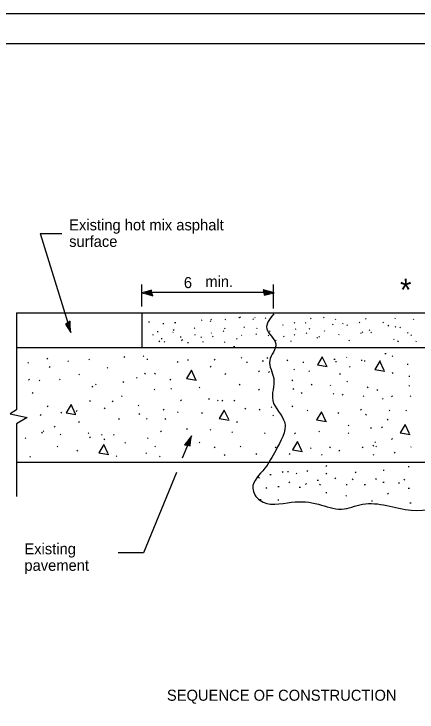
# Model space of a CAD drawing. Extents: x 0 to 2.83, y -0.1 to 1.83.
# Drawn here: x 0.579 to 1.146, y 0.852 to 1.833 of the extents above; entities that cross this region are included whole.
import ezdxf

# ---------------------------------------------------------------- set-up
doc = ezdxf.new("R2010")
doc.units = 0
for name, color, linetype in [('RD_Pr_Roadway_Notes', 7, 'Continuous'), ('SH_General_Details', 7, 'Continuous'), ('SH_Printer_Plotting_Border', 7, 'Continuous')]:
    doc.layers.add(name, color=color, linetype=linetype)

msp = doc.modelspace()

# ---------------------------------------------------------------- linework, layer by layer
at = {"layer": 'RD_Pr_Roadway_Notes'}
for p, q in [((0.6161, 1.52487), (0.65936, 1.38559)), ((0.6161, 1.52487), (0.6469, 1.52487)), ((0.7591, 1.42223), (0.7591, 1.45335)), ((0.94426, 1.41949), (0.94426, 1.45335)), ((0.76296, 1.44241), (0.94426, 1.44241)), ((0.82901, 1.24044), (0.81604, 1.20885)), ((0.80795, 1.18913), (0.76145, 1.07589)), ((0.76145, 1.07589), (0.72588, 1.07589))]:
    msp.add_line(p, q, dxfattribs=at)
for points in [[(0.77329, 1.44116), (0.77281, 1.44495), (0.76682, 1.44331), (0.7591, 1.44152), (0.76734, 1.4395), (0.77456, 1.43722), (0.77329, 1.44116), (0.77266, 1.44366), (0.76429, 1.44151), (0.77344, 1.43862), (0.77209, 1.44186), (0.76824, 1.44141), (0.77194, 1.4404)], [(0.93072, 1.44189), (0.9312, 1.43809), (0.93719, 1.43974), (0.94491, 1.44152), (0.93667, 1.44355), (0.92945, 1.44582), (0.93072, 1.44189), (0.93135, 1.43938), (0.93972, 1.44154), (0.93057, 1.44442), (0.93192, 1.44118), (0.93577, 1.44163), (0.93207, 1.44264)], [(0.65518, 1.39915), (0.65174, 1.39749), (0.65521, 1.39233), (0.65936, 1.38559), (0.65865, 1.39405), (0.65851, 1.40162), (0.65518, 1.39915), (0.65301, 1.39776), (0.65773, 1.39051), (0.65754, 1.40011), (0.6549, 1.39779), (0.65656, 1.39428), (0.65633, 1.39812)], [(0.82328, 1.22744), (0.82698, 1.22644), (0.82773, 1.23261), (0.82901, 1.24044), (0.82401, 1.23358), (0.81916, 1.22777), (0.82328, 1.22744), (0.82584, 1.22708), (0.82702, 1.23564), (0.82088, 1.22827), (0.82439, 1.22829), (0.82544, 1.23202), (0.8231, 1.22899)]]:
    msp.add_lwpolyline(points, dxfattribs=at)
at = {"layer": 'SH_General_Details'}
for p, q in [((2.83333, 1.83333), (-0.00001, 1.83333)), ((0.58294, 1.41334), (1.89587, 1.41334)), ((0.58294, 1.41334), (0.58294, 1.27696)), ((0.7591, 1.41334), (0.7591, 1.36444)), ((0.84302, 1.4028), (0.84384, 1.40362)), ((0.85614, 1.40368), (0.85696, 1.40449)), ((0.87637, 1.40379), (0.87719, 1.40461)), ((0.89572, 1.40652), (0.89654, 1.40734)), ((0.8966, 1.40678), (0.89759, 1.40777)), ((0.91517, 1.40383), (0.91615, 1.40481)), ((0.91781, 1.40608), (0.91863, 1.40691)), ((0.93241, 1.40538), (0.93323, 1.40619)), ((0.99606, 1.40481), (0.99704, 1.4058)), ((1.01458, 1.40641), (1.0154, 1.40723)), ((1.03115, 1.40395), (1.03196, 1.40477)), ((1.07357, 1.40439), (1.07439, 1.40521)), ((1.11491, 1.40526), (1.11572, 1.40608)), ((1.14071, 1.40395), (1.14153, 1.40477)), ((0.58294, 1.39536), (0.58341, 1.39583)), ((0.76837, 1.40069), (0.76992, 1.40069)), ((0.78851, 1.39845), (0.79006, 1.39845)), ((0.8053, 1.39957), (0.80684, 1.39957)), ((0.85525, 1.40098), (0.85623, 1.40197)), ((0.90267, 1.3929), (0.90348, 1.39372)), ((0.95712, 1.39619), (0.95794, 1.39701)), ((0.97309, 1.39865), (0.97408, 1.39963)), ((0.98916, 1.39914), (0.98998, 1.39996)), ((1.02722, 1.39662), (1.02821, 1.3976)), ((1.04137, 1.39788), (1.04219, 1.3987)), ((1.04703, 1.39556), (1.04802, 1.39655)), ((1.06477, 1.39941), (1.06559, 1.40023)), ((1.09785, 1.39925), (1.09867, 1.40007)), ((1.10503, 1.39504), (1.10601, 1.39602)), ((1.11512, 1.39313), (1.11594, 1.39395)), ((1.12185, 1.39213), (1.12283, 1.39311)), ((0.78068, 1.38725), (0.78222, 1.38725)), ((0.80261, 1.38547), (0.80343, 1.38629)), ((0.80341, 1.38891), (0.8044, 1.3899)), ((0.83261, 1.39108), (0.83359, 1.39206)), ((0.85641, 1.3846), (0.85723, 1.38542)), ((0.87362, 1.38708), (0.8746, 1.38806)), ((0.87527, 1.39078), (0.8761, 1.3916)), ((0.91923, 1.38297), (0.92022, 1.38395)), ((0.92054, 1.39143), (0.92136, 1.39226)), ((0.93864, 1.38722), (0.93946, 1.38804)), ((0.975, 1.39023), (0.97582, 1.39105)), ((0.99025, 1.38416), (0.99107, 1.38498)), ((0.99435, 1.39025), (0.99534, 1.39123)), ((1.01567, 1.3876), (1.01649, 1.38843)), ((1.03579, 1.38258), (1.03661, 1.38339)), ((1.06684, 1.38454), (1.06767, 1.38537)), ((1.06875, 1.38566), (1.06974, 1.38664)), ((1.07879, 1.38861), (1.07977, 1.3896)), ((1.08112, 1.38537), (1.08194, 1.38618)), ((1.13251, 1.38482), (1.13333, 1.38564)), ((0.77457, 1.38225), (0.77539, 1.38307)), ((0.78327, 1.3731), (0.78426, 1.37409)), ((0.78628, 1.37742), (0.78782, 1.37742)), ((0.81313, 1.37966), (0.81467, 1.37966)), ((0.81486, 1.37399), (0.81568, 1.37481)), ((0.81549, 1.37474), (0.81647, 1.37573)), ((0.83372, 1.38225), (0.83455, 1.38307)), ((0.84205, 1.37875), (0.84304, 1.37973)), ((0.85839, 1.3796), (0.85937, 1.38059)), ((0.89239, 1.37629), (0.89321, 1.37711)), ((0.93662, 1.38107), (0.9376, 1.38205)), ((0.94706, 1.3741), (0.94788, 1.37492)), ((0.95814, 1.37936), (0.95912, 1.38034)), ((0.96855, 1.37328), (0.96937, 1.3741)), ((0.97323, 1.38212), (0.97421, 1.3831)), ((1.00517, 1.37766), (1.00599, 1.37848)), ((1.00793, 1.37916), (1.00892, 1.38015)), ((1.05017, 1.37399), (1.05099, 1.37481)), ((1.11305, 1.37596), (1.11387, 1.37678)), ((1.11876, 1.37278), (1.11975, 1.37376)), ((1.13714, 1.38144), (1.13812, 1.38242)), ((1.14443, 1.37312), (1.14524, 1.37394)), ((0.58294, 1.36444), (1.89587, 1.36444)), ((0.79053, 1.37218), (0.79135, 1.373)), ((0.8232, 1.37182), (0.82475, 1.37182)), ((0.84498, 1.37241), (0.8458, 1.37323)), ((0.87549, 1.37186), (0.87631, 1.37268)), ((0.88811, 1.36622), (0.88966, 1.36622)), ((1.10074, 1.35614), (1.10229, 1.35614)), ((0.62586, 1.34844), (0.62695, 1.34953)), ((0.65525, 1.34491), (0.65634, 1.346)), ((0.68463, 1.34726), (0.68572, 1.34835)), ((0.734, 1.3508), (0.73509, 1.35189)), ((0.76104, 1.35197), (0.76213, 1.35306)), ((0.76613, 1.3483), (0.76767, 1.3483)), ((0.80923, 1.34374), (0.81032, 1.34483)), ((0.8232, 1.34718), (0.82475, 1.34718)), ((0.86094, 1.34726), (0.86203, 1.34835)), ((0.89856, 1.34961), (0.89965, 1.3507)), ((0.9284, 1.34606), (0.92994, 1.34606)), ((0.935, 1.34961), (0.93609, 1.3507)), ((0.96321, 1.34609), (0.96429, 1.34718)), ((1.02912, 1.34805), (1.03067, 1.34805)), ((1.03135, 1.34494), (1.0329, 1.34494)), ((1.04663, 1.35039), (1.04745, 1.35121)), ((1.06717, 1.34693), (1.06871, 1.34693)), ((1.07164, 1.34606), (1.07319, 1.34606)), ((1.09291, 1.34606), (1.09445, 1.34606)), ((1.11085, 1.35181), (1.11194, 1.3529)), ((0.59883, 1.34256), (0.59992, 1.34365)), ((0.62939, 1.33669), (0.63048, 1.33777)), ((0.7105, 1.33551), (0.71159, 1.3366)), ((0.85531, 1.33711), (0.8564, 1.3382)), ((0.90602, 1.34382), (0.90757, 1.34382)), ((0.97261, 1.33315), (0.9737, 1.33424)), ((0.98547, 1.34382), (0.98702, 1.34382)), ((1.05091, 1.33699), (1.05201, 1.33809)), ((1.13208, 1.34133), (1.13362, 1.34133)), ((0.67053, 1.3261), (0.67162, 1.32719)), ((0.76339, 1.32728), (0.76448, 1.32837)), ((0.77749, 1.32728), (0.77858, 1.32837)), ((0.87599, 1.32677), (0.87708, 1.32786)), ((0.92322, 1.33079), (0.92431, 1.33189)), ((0.93735, 1.32963), (0.93844, 1.33072)), ((0.99379, 1.33065), (0.99489, 1.33175)), ((1.03704, 1.3269), (1.03813, 1.32799)), ((1.11109, 1.32854), (1.11218, 1.32963)), ((1.13431, 1.32454), (1.13586, 1.32454)), ((0.60001, 1.31905), (0.6011, 1.32014)), ((0.61489, 1.31758), (0.61598, 1.31867)), ((0.6435, 1.31905), (0.64459, 1.32014)), ((0.73283, 1.31551), (0.73391, 1.31661)), ((0.75164, 1.3214), (0.75273, 1.32249)), ((0.79865, 1.31905), (0.79974, 1.32014)), ((0.97026, 1.31787), (0.97135, 1.31896)), ((1.04735, 1.31638), (1.04817, 1.3172)), ((0.6891, 1.30915), (0.69019, 1.31024)), ((0.69404, 1.31199), (0.69513, 1.31308)), ((0.77632, 1.30494), (0.77741, 1.30603)), ((0.79982, 1.30611), (0.80091, 1.3072)), ((0.83956, 1.30774), (0.84065, 1.30883)), ((0.89619, 1.31175), (0.89727, 1.31284)), ((0.92325, 1.30494), (0.92434, 1.30603)), ((0.97143, 1.30611), (0.97252, 1.3072)), ((0.99755, 1.31185), (0.99864, 1.31294)), ((1.02408, 1.31124), (1.0249, 1.31206)), ((1.07606, 1.30809), (1.07715, 1.30918)), ((1.08974, 1.3044), (1.09073, 1.30539)), ((1.13452, 1.31043), (1.1355, 1.31142)), ((0.6055, 1.30016), (0.60659, 1.30125)), ((0.73047, 1.29553), (0.73157, 1.29662)), ((0.98319, 1.30023), (0.98428, 1.30132)), ((1.02785, 1.29905), (1.02894, 1.30014)), ((1.04079, 1.29788), (1.04188, 1.29897)), ((1.07017, 1.29553), (1.07126, 1.29662)), ((1.11013, 1.29553), (1.11123, 1.29662)), ((1.13599, 1.29553), (1.13708, 1.29662)), ((0.68605, 1.2889), (0.68714, 1.28999)), ((0.71765, 1.28875), (0.71874, 1.28984)), ((0.8137, 1.28987), (0.81479, 1.29097)), ((0.85293, 1.292), (0.85402, 1.2931)), ((0.86527, 1.28957), (0.86636, 1.29066)), ((0.87174, 1.28965), (0.87283, 1.29075)), ((0.88866, 1.28966), (0.88975, 1.29075)), ((1.09721, 1.292), (1.0983, 1.29309)), ((0.58294, 1.27696), (0.574, 1.27159)), ((0.6263, 1.28142), (0.62738, 1.28251)), ((0.66708, 1.27489), (0.66817, 1.27598)), ((0.70673, 1.27857), (0.70782, 1.27965)), ((0.75396, 1.28258), (0.75505, 1.28368)), ((0.78925, 1.27672), (0.79034, 1.27781)), ((0.90441, 1.27814), (0.9055, 1.27923)), ((0.92442, 1.27672), (0.92551, 1.27781)), ((0.94088, 1.28024), (0.94197, 1.28133)), ((0.97026, 1.28142), (0.97135, 1.28251)), ((0.99142, 1.27554), (0.99251, 1.27663)), ((1.06664, 1.27672), (1.06773, 1.27781)), ((1.10661, 1.27554), (1.1077, 1.27663)), ((1.13011, 1.27554), (1.1312, 1.27663)), ((0.574, 1.27159), (0.59785, 1.26622)), ((0.59785, 1.26622), (0.58294, 1.25726)), ((0.61651, 1.26919), (0.6176, 1.27027)), ((0.64587, 1.27245), (0.64696, 1.27354)), ((0.75516, 1.27083), (0.75625, 1.27192)), ((0.80923, 1.27318), (0.81032, 1.27427)), ((0.84331, 1.27201), (0.8444, 1.2731)), ((0.94323, 1.26848), (0.94432, 1.26957)), ((1.03491, 1.27201), (1.036, 1.2731)), ((1.07369, 1.26966), (1.07478, 1.27075)), ((0.58294, 1.25726), (0.58294, 1.15523)), ((0.6703, 1.25953), (0.67139, 1.26062)), ((0.72693, 1.26354), (0.72802, 1.26463)), ((0.76574, 1.26378), (0.76683, 1.26487)), ((0.7916, 1.26378), (0.79269, 1.26487)), ((0.89242, 1.25957), (0.89352, 1.26066)), ((1.10426, 1.26261), (1.10535, 1.2637)), ((0.62059, 1.24635), (0.62168, 1.24744)), ((0.63608, 1.25287), (0.63717, 1.25396)), ((0.7856, 1.24627), (0.78669, 1.24736)), ((0.82216, 1.24967), (0.82325, 1.25076)), ((0.85507, 1.24849), (0.85616, 1.24959)), ((0.88563, 1.24497), (0.88672, 1.24606)), ((1.00787, 1.24615), (1.00896, 1.24723)), ((1.04901, 1.25437), (1.0501, 1.25546)), ((1.08075, 1.25085), (1.08184, 1.25194)), ((1.09603, 1.25202), (1.09712, 1.25311)), ((0.59531, 1.23656), (0.5964, 1.23765)), ((0.61866, 1.24443), (0.61965, 1.24541)), ((0.64444, 1.24166), (0.64553, 1.24276)), ((0.68367, 1.24379), (0.68476, 1.24489)), ((0.68584, 1.23819), (0.68693, 1.23928)), ((0.70248, 1.24144), (0.70358, 1.24254)), ((0.7194, 1.24145), (0.72049, 1.24254)), ((0.76692, 1.23674), (0.76801, 1.23782)), ((0.93147, 1.24379), (0.93256, 1.24489)), ((0.97378, 1.24379), (0.97487, 1.24489)), ((1.04901, 1.24379), (1.0501, 1.24489)), ((1.11016, 1.23541), (1.11126, 1.2365)), ((0.70623, 1.23492), (0.70732, 1.23602)), ((0.73515, 1.22993), (0.73624, 1.23102)), ((0.83958, 1.23064), (0.84067, 1.23173)), ((1.08427, 1.22616), (1.08536, 1.22725)), ((1.08662, 1.23086), (1.08771, 1.23195)), ((0.63997, 1.22497), (0.64106, 1.22607)), ((0.66818, 1.2191), (0.66927, 1.22019)), ((0.76456, 1.21557), (0.76566, 1.21666)), ((0.77749, 1.22497), (0.77858, 1.22607)), ((0.86094, 1.2238), (0.86203, 1.22489)), ((0.89738, 1.22497), (0.89847, 1.22607)), ((0.94675, 1.2238), (0.94784, 1.22489)), ((0.99612, 1.22263), (0.99721, 1.22371)), ((1.02315, 1.2238), (1.02424, 1.22489)), ((1.03609, 1.2191), (1.03718, 1.22019)), ((1.06899, 1.2238), (1.07008, 1.22489)), ((1.0878, 1.22497), (1.08889, 1.22607)), ((1.11392, 1.21661), (1.11501, 1.2177)), ((1.13733, 1.22461), (1.13754, 1.22482)), ((0.60183, 1.21045), (0.60292, 1.21154)), ((0.72316, 1.21136), (0.72426, 1.21245)), ((0.78389, 1.21082), (0.78498, 1.21191)), ((0.87505, 1.21322), (0.87614, 1.21431)), ((0.91972, 1.2144), (0.92081, 1.21549)), ((0.96673, 1.2144), (0.96782, 1.21549)), ((1.0114, 1.21322), (1.01249, 1.21431)), ((1.08427, 1.21322), (1.08536, 1.21431)), ((0.58294, 1.20351), (1.89587, 1.20351)), ((1.01779, 1.19747), (1.01902, 1.1987)), ((1.13318, 1.19713), (1.13491, 1.19713)), ((0.95632, 1.18918), (0.95754, 1.19041)), ((0.96362, 1.19031), (0.96536, 1.19031)), ((0.97597, 1.18692), (0.9772, 1.18815)), ((0.99138, 1.19042), (0.99262, 1.19165)), ((1.01771, 1.18667), (1.01894, 1.1879)), ((1.05897, 1.18856), (1.06019, 1.18979)), ((1.09814, 1.19216), (1.09988, 1.19216)), ((0.92351, 1.18115), (0.92474, 1.18238)), ((0.93908, 1.18608), (0.94082, 1.18608)), ((1.00548, 1.17793), (1.00722, 1.17793)), ((1.03034, 1.18017), (1.03157, 1.1814)), ((1.05511, 1.17885), (1.05634, 1.18008)), ((1.08783, 1.17921), (1.08907, 1.18044)), ((1.1276, 1.1782), (1.12883, 1.17943)), ((0.93355, 1.16681), (0.93477, 1.16804)), ((0.95048, 1.16908), (0.95222, 1.16908)), ((0.96593, 1.17443), (0.96717, 1.17566)), ((0.9802, 1.16818), (0.98194, 1.16818)), ((0.98925, 1.17221), (0.99048, 1.17344)), ((1.00919, 1.17109), (1.01042, 1.17232)), ((1.04608, 1.17194), (1.04781, 1.17194)), ((1.07171, 1.17208), (1.07345, 1.17208)), ((1.0978, 1.17528), (1.09954, 1.17528)), ((1.11981, 1.1738), (1.12104, 1.17503)), ((1.01754, 1.16081), (1.01929, 1.16081)), ((1.10451, 1.15867), (1.10574, 1.1599)), ((1.13341, 1.16707), (1.13515, 1.16707)), ((0.92511, 1.15093), (0.92685, 1.15093)), ((0.95004, 1.15037), (0.95179, 1.15037)), ((1.04571, 1.15561), (1.04694, 1.15684)), ((1.08168, 1.14926), (1.08342, 1.14926)), ((1.13573, 1.14647), (1.13747, 1.14647))]:
    msp.add_line(p, q, dxfattribs=at)
msp.add_lwpolyline([(0.16666, 1.79167), (2.79166, 1.79167), (2.79166, 0.04167), (0.16666, 0.04167)], close=True, dxfattribs=at)
for points in [[(0.89915, 1.38152), (0.89949, 1.38186)], [(1.01896, 1.3383), (1.01277, 1.35166), (1.0058, 1.34004), (1.01974, 1.33772)], [(1.09989, 1.33208), (1.0937, 1.34544), (1.08673, 1.33382), (1.10067, 1.3315)], [(0.83514, 1.31929), (0.82895, 1.33265), (0.82198, 1.32103), (0.83592, 1.31871)], [(0.66588, 1.27108), (0.65969, 1.28444), (0.65272, 1.27282), (0.66666, 1.2705)], [(0.88121, 1.26324), (0.87501, 1.2766), (0.86805, 1.26498), (0.88199, 1.26266)], [(1.01784, 1.26103), (1.01165, 1.27439), (1.00468, 1.26277), (1.01862, 1.26045)], [(1.13532, 1.24306), (1.12913, 1.25642), (1.12217, 1.2448), (1.13611, 1.24248)], [(0.71195, 1.21503), (0.70576, 1.22839), (0.69879, 1.21677), (0.71273, 1.21445)], [(0.98403, 1.21916), (0.97783, 1.23252), (0.97087, 1.2209), (0.98481, 1.21858)]]:
    msp.add_lwpolyline(points, dxfattribs=at)
msp.add_spline([(0.94448, 1.41197), (0.93467, 1.39096), (0.94728, 1.36994), (0.93887, 1.34612), (0.94448, 1.3209), (0.94308, 1.29007), (0.95988, 1.25924), (0.94728, 1.22001), (0.93187, 1.19479), (0.91507, 1.16676), (0.92487, 1.14994), (0.96968, 1.14715), (1.00749, 1.14434), (1.03969, 1.13733), (1.0691, 1.14434), (1.13771, 1.13593), (1.20072, 1.14154), (1.26514, 1.13733), (1.36875, 1.12753), (1.42896, 1.14575), (1.48497, 1.13733), (1.51158, 1.14014), (1.52558, 1.14294), (1.52698, 1.16116), (1.50878, 1.18077), (1.49337, 1.19899), (1.50177, 1.22981), (1.51437, 1.26625), (1.50177, 1.31389), (1.50738, 1.34752), (1.49337, 1.37274), (1.49757, 1.39656), (1.48777, 1.41197)], degree=3, dxfattribs=at)
at = {"layer": 'SH_Printer_Plotting_Border'}
msp.add_lwpolyline([(-0.00001, 0), (2.83333, 0), (2.83333, 1.83333), (-0.00001, 1.83333)], close=True, dxfattribs=at)

# ---------------------------------------------------------------- texts
at = {"layer": 'RD_Pr_Roadway_Notes'}
for s, height, p in [('Existing hot mix asphalt', 0.0154638, (0.65704, 1.52918)), ('surface', 0.015464, (0.65704, 1.50599)), ('6', 0.01546, (0.81823, 1.44808)), ('min.', 0.015464, (0.84836, 1.44965)), ('*', 0.03093, (1.12187, 1.4303)), ('Existing', 0.015464, (0.59412, 1.07397)), ('pavement', 0.015464, (0.59412, 1.05078)), ('SEQUENCE OF CONSTRUCTION', 0.0154561, (0.79442, 0.86816))]:
    msp.add_text(s, height=height, dxfattribs=at).set_placement(p)

doc.saveas('drawing.dxf')
